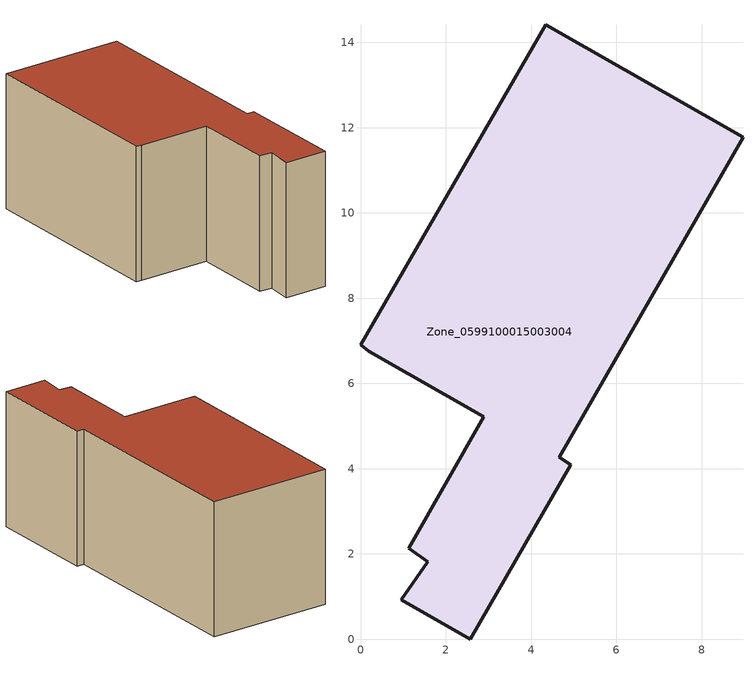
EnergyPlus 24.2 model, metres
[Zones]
Zone_0599100015003004
 floor ground (C_G): 4.93,4.09 2.57,0 0.95,0.92 1.57,1.82 1.13,2.13 2.89,5.22 0.19,6.75 0,6.91 4.34,14.41 8.97,11.77 4.66,4.26 z0.9
 wall outside (C_F): 2.89,5.22 1.13,2.13 1.57,1.82 0.95,0.92 2.57,0 4.93,4.09 4.66,4.26 8.97,11.77 4.34,14.41 0,6.91 0.19,6.75 2.89,5.22 z0.9:6.65
 roof outside (C_R): 2.57,0 4.93,4.09 4.66,4.26 8.97,11.77 4.34,14.41 0,6.91 0.19,6.75 2.89,5.22 1.13,2.13 1.57,1.82 0.95,0.92 z6.65
[BUILDING]
Pand.0599100015003004: North Axis=0; Terrain=City; Loads Convergence Tolerance Value=0.04; Temperature Convergence Tolerance Value=0.4; Solar Distribution=FullExterior; Maximum Number of Warmup Days=25; Minimum Number of Warmup Days=1
[Site:Location]
Rotterdam.The.Hague.AP_ZH_NLD Design_Conditions: Latitude=51.96; Longitude=4.45; Time Zone=1; Elevation=-4.5
[SITE:GROUNDTEMPERATURE:BUILDINGSURFACE]
18, 18, 18, 18, 18, 18, 18, 18, 18, 18, 18, 18
[MATERIAL] Thermal Absorptance=0.9; Solar Absorptance=0.7; Visible Absorptance=0.7
Name | Roughness | Thickness | Conductivity | Density | Specific Heat
G.TI.1946-1964 | MediumSmooth | 0.15 | 1 | 540 | 1210
F.TI.1946-1964 | Rough | 0.3 | 0.857143 | 1920 | 840
R.TI.1946-1964 | MediumRough | 0.2 | 0.277778 | 1500 | 1000
[CONSTRUCTION]
C_G: G.TI.1946-1964
C_F: F.TI.1946-1964
C_R: R.TI.1946-1964
[ZONE]
Zone_0599100015003004: Type=1; Multiplier=1; Ceiling Height=Autocalculate; Volume=Autocalculate; Floor Area=autocalculate; Part of Total Floor Area=Yes
[ZONEINFILTRATION:DESIGNFLOWRATE]
Infil_Zone_0599100015003004: Zone or ZoneList or Space or SpaceList=Zone_0599100015003004; Schedule=AlwaysOn; Design Flow Rate Calculation Method=Flow/Area; Flow Rate per Floor Area=0.003; Constant Term Coefficient=1; Temperature Term Coefficient=0; Velocity Term Coefficient=0; Velocity Squared Term Coefficient=0
[HVACTEMPLATE:ZONE:IDEALLOADSAIRSYSTEM]
Zone_0599100015003004: Maximum Heating Supply Air Temperature=50; Minimum Cooling Supply Air Temperature=13; Maximum Heating Supply Air Humidity Ratio=0.0156; Minimum Cooling Supply Air Humidity Ratio=0.0077; Heating Limit=NoLimit; Cooling Limit=NoLimit; Dehumidification Control Type=ConstantSensibleHeatRatio; Cooling Sensible Heat Ratio=0.7; Dehumidification Setpoint=60; Humidification Control Type=None; Humidification Setpoint=30; Outdoor Air Method=None; Outdoor Air Flow Rate per Person=0.00944; Outdoor Air Flow Rate per Zone Floor Area=0; Outdoor Air Flow Rate per Zone=0; Demand Controlled Ventilation Type=None; Outdoor Air Economizer Type=NoEconomizer; Heat Recovery Type=None; Sensible Heat Recovery Effectiveness=0.7; Latent Heat Recovery Effectiveness=0.65
[ZONECONTROL:THERMOSTAT]
ThermostatControl_Zone_0599100015003004: Zone or ZoneList=Zone_0599100015003004; Control Type Schedule=DualSetpointControlType; Control 1=Thermostat_Zone_0599100015003004; Temperature Difference Between Cutout And Setpoint=0
[THERMOSTATSETPOINT:DUALSETPOINT]
Thermostat_Zone_0599100015003004: Heating Setpoint Temperature Schedule=HeatingSetpoint_Zone_0599100015003004; Cooling Setpoint Temperature Schedule=CoolingSetpoint_Zone_0599100015003004
[SCHEDULE:COMPACT]
HeatingSetpoint_Zone_0599100015003004: Through: 12/31, For: AllDays, Until: 24:00, 21
CoolingSetpoint_Zone_0599100015003004: Through: 12/31, For: AllDays, Until: 24:00, 24
DualSetpointControlType: Through: 12/31, For: AllDays, Until: 24:00, 4
AlwaysOn: Through: 12/31, For: AllDays, Until: 24:00, 1
